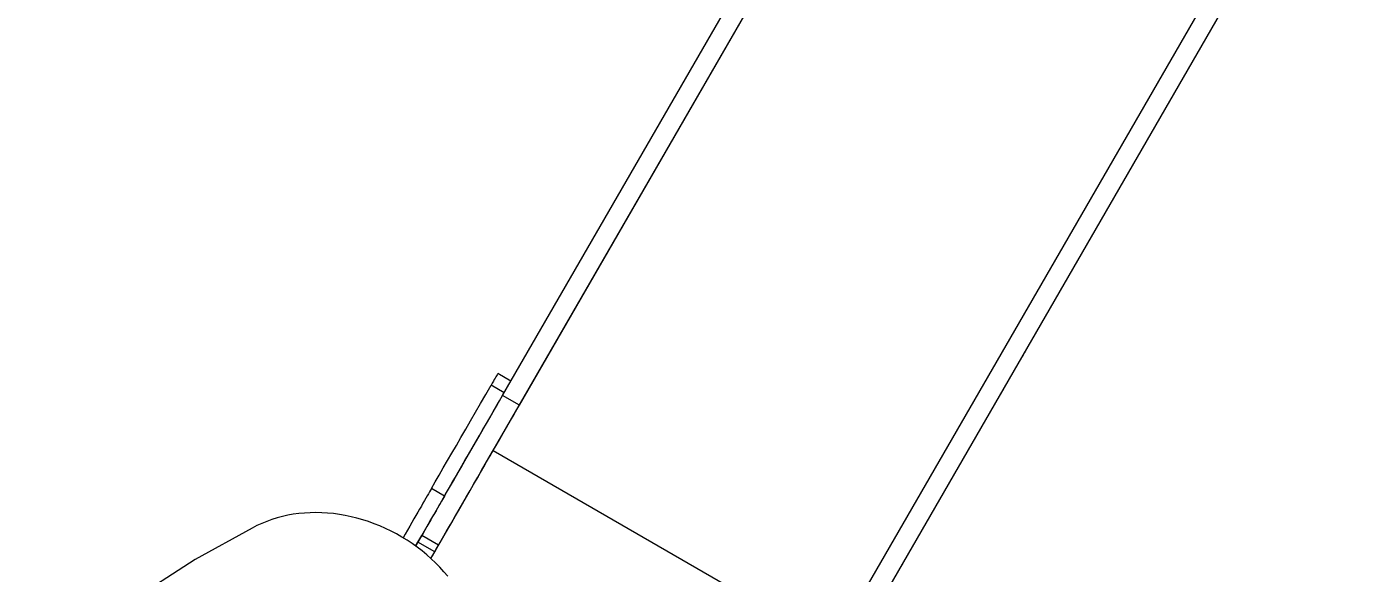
# Model space of a CAD drawing. Header units: millimetres. Extents: x -12977 to 11786, y -11805 to 10558.
# Drawn here: x 2511 to 4370, y 6275 to 7037 of the extents above; entities that cross this region are included whole.
import ezdxf

# ---------------------------------------------------------------- set-up
doc = ezdxf.new("R2010")
doc.units = ezdxf.units.MM
for name, color, linetype in [('DIKOM_ОБЪЕКТ', 7, 'Continuous'), ('DIKOM_РАЗМЕР_ЗОНА', 7, 'Continuous'), ('DIKOM_РАЗМЕР_ОБЪЕКТА', 7, 'Continuous')]:
    doc.layers.add(name, color=color, linetype=linetype)
doc.styles.add('style1', font='arial.ttf', dxfattribs={"width": 0.8})
doc.dimstyles.new('1-50', dxfattribs={"dimtxt": 300, "dimasz": 200, "dimexe": 100, "dimexo": 0, "dimgap": 100, "dimtad": 1, "dimtxsty": 'style1', "dimcen": 200, "dimclrd": 7, "dimclre": 7, "dimclrt": 7, "dimadec": 1, "dimazin": 2, "dimtfac": 1, "dimtmove": 0, "dimatfit": 2, "dimfxl": 0, "dimlwd": 25, "dimlwe": 18, "dimarcsym": 0})

# ---------------------------------------------------------------- blocks, each defined once
blk = doc.blocks.new('*D10')
at = {"layer": 'Defpoints', "color": 0, "transparency": 16777216}
for p in [(4270.3, 8458.2), (2861.7, -8997.1), (10043.4, -8997.1)]:
    blk.add_point(p, dxfattribs=at)
at = {"layer": 'DIKOM_РАЗМЕР_ОБЪЕКТА', "color": 7, "lineweight": 18, "transparency": 16777216}
for p, q in [((4270.3, 8458.2), (10143.4, 8458.2)), ((2861.7, -8997.1), (10143.4, -8997.1))]:
    blk.add_line(p, q, dxfattribs=at)
at = {"layer": 'DIKOM_РАЗМЕР_ОБЪЕКТА', "color": 7, "lineweight": 25, "transparency": 16777216}
blk.add_line((10043.4, 8258.2), (10043.4, -8797.1), dxfattribs=at)
at = {"layer": 'DIKOM_РАЗМЕР_ОБЪЕКТА', "color": 7, "transparency": 16777216}
for points in [[(10010, 8258.2), (10076.7, 8258.2), (10043.4, 8458.2)], [(10010, -8797.1), (10076.7, -8797.1), (10043.4, -8997.1)]]:
    blk.add_solid(points, dxfattribs=at)
at = {"layer": 'DIKOM_РАЗМЕР_ОБЪЕКТА', "color": 7, "transparency": 16777216, "insert": (9790.2, -3229.2), "char_height": 300, "attachment_point": 5, "rotation": 90, "style": 'style1'}
blk.add_mtext('17450', dxfattribs=at)
blk = doc.blocks.new('*D11')
at = {"layer": 'Defpoints', "color": 0, "transparency": 16777216}
for p in [(4304.4, 10557.6), (2504.1, -11339.7), (11686.1, -11339.7)]:
    blk.add_point(p, dxfattribs=at)
at = {"layer": 'DIKOM_РАЗМЕР_ЗОНА', "color": 7, "lineweight": 18, "transparency": 16777216}
for p, q in [((4304.4, 10557.6), (11786.1, 10557.6)), ((2504.1, -11339.7), (11786.1, -11339.7))]:
    blk.add_line(p, q, dxfattribs=at)
at = {"layer": 'DIKOM_РАЗМЕР_ЗОНА', "color": 7, "lineweight": 25, "transparency": 16777216}
blk.add_line((11686.1, 10357.6), (11686.1, -11139.7), dxfattribs=at)
at = {"layer": 'DIKOM_РАЗМЕР_ЗОНА', "color": 7, "transparency": 16777216}
for points in [[(11652.7, 10357.6), (11719.4, 10357.6), (11686.1, 10557.6)], [(11652.7, -11139.7), (11719.4, -11139.7), (11686.1, -11339.7)]]:
    blk.add_solid(points, dxfattribs=at)
at = {"layer": 'DIKOM_РАЗМЕР_ЗОНА', "color": 7, "transparency": 16777216, "insert": (11432.9, -3192), "char_height": 300, "attachment_point": 5, "rotation": 90, "style": 'style1'}
blk.add_mtext('21900', dxfattribs=at)

msp = doc.modelspace()

# ---------------------------------------------------------------- linework, layer by layer
at = {"layer": 'DIKOM_ОБЪЕКТ', "color": 7, "linetype": 'Continuous', "lineweight": 15}
for p, q in [((3174.622, 6522.846), (3814.03, 7630.185)), ((3198.005, 6509.346), (3837.413, 7616.685)), ((3161.636, 6446.325), (3743.705, 7454.363)), ((3670.855, 6236.346), (4310.263, 7343.685)), ((3694.238, 6222.846), (4333.645, 7330.185)), ((3705.815, 6242.849), (4220.66, 7134.467)), ((3186.179, 6542.861), (3167.997, 6553.358)), ((3176.743, 6526.519), (3158.558, 6537.018)), ((3198.005, 6509.346), (3174.622, 6522.846)), ((3161.636, 6446.325), (3634.471, 6173.334)), ((3093.616, 6382.594), (3075.43, 6393.094)), ((2825.873, 6338.186), (2746.11, 6294.189)), ((3056.707, 6318.622), (3062.123, 6328.003)), ((3085.506, 6314.504), (3062.123, 6328.003)), ((3053.507, 6313.08), (3056.707, 6318.622)), ((3080.089, 6305.122), (3056.707, 6318.622)), ((3074.728, 6295.836), (3080.089, 6305.122)), ((3080.089, 6305.122), (3085.506, 6314.504)), ((2746.11, 6294.189), (2558.204, 6173.574))]:
    msp.add_line(p, q, dxfattribs=at)
at = {"layer": 'DIKOM_ОБЪЕКТ', "color": 7, "linetype": 'Continuous', "lineweight": 15, "flags": 128}
for points in [[(4071.509, 6876.173), (4071.421, 6876.019), (4071.162, 6875.57), (4070.756, 6874.868), (4070.239, 6873.974), (4069.658, 6872.967), (4069.064, 6871.937), (4068.509, 6870.976), (4068.043, 6870.169), (4067.707, 6869.587), (4067.532, 6869.283), (4067.532, 6869.283), (4067.708, 6869.588), (4068.044, 6870.17), (4068.51, 6870.977), (4069.065, 6871.938), (4069.659, 6872.968), (4070.24, 6873.975), (4070.757, 6874.869), (4071.162, 6875.571), (4071.421, 6876.019), (4071.509, 6876.173)], [(4040.86, 6823.094), (4040.771, 6822.94), (4040.513, 6822.492), (4040.107, 6821.79), (4039.591, 6820.895), (4039.009, 6819.889), (4038.415, 6818.859), (4037.86, 6817.898), (4037.394, 6817.091), (4037.058, 6816.509), (4036.883, 6816.205), (4036.883, 6816.205), (4037.059, 6816.509), (4037.395, 6817.091), (4037.861, 6817.898), (4038.416, 6818.86), (4039.011, 6819.89), (4039.592, 6820.896), (4040.108, 6821.791), (4040.513, 6822.493), (4040.772, 6822.941), (4040.86, 6823.094)], [(3902.941, 6584.242), (3902.851, 6584.088), (3902.593, 6583.64), (3902.187, 6582.938), (3901.671, 6582.043), (3901.089, 6581.036), (3900.495, 6580.007), (3899.94, 6579.046), (3899.474, 6578.238), (3899.138, 6577.657), (3898.963, 6577.352), (3898.963, 6577.353), (3899.139, 6577.657), (3899.475, 6578.239), (3899.941, 6579.046), (3900.496, 6580.008), (3901.091, 6581.037), (3901.672, 6582.044), (3902.188, 6582.938), (3902.593, 6583.64), (3902.852, 6584.088), (3902.941, 6584.242)], [(3167.997, 6553.358), (3167.981, 6553.332), (3167.817, 6553.048), (3167.473, 6552.454), (3166.952, 6551.552), (3166.255, 6550.346), (3165.385, 6548.839), (3164.344, 6547.037), (3163.137, 6544.946), (3161.766, 6542.574), (3160.238, 6539.928), (3158.558, 6537.018)], [(3075.43, 6393.094), (3080.805, 6402.4), (3086.353, 6412.004), (3092.072, 6421.906), (3097.963, 6432.104), (3104.024, 6442.597), (3110.254, 6453.384), (3116.654, 6464.464), (3123.221, 6475.835), (3129.956, 6487.497), (3136.859, 6499.447), (3143.927, 6511.685), (3151.16, 6524.209), (3158.558, 6537.018)], [(3872.291, 6531.164), (3872.203, 6531.01), (3871.944, 6530.562), (3871.538, 6529.859), (3871.022, 6528.965), (3870.441, 6527.958), (3869.846, 6526.929), (3869.291, 6525.967), (3868.825, 6525.16), (3868.489, 6524.578), (3868.314, 6524.274), (3868.314, 6524.274), (3868.49, 6524.579), (3868.826, 6525.16), (3869.292, 6525.968), (3869.847, 6526.929), (3870.442, 6527.959), (3871.023, 6528.966), (3871.539, 6529.86), (3871.945, 6530.562), (3872.203, 6531.01), (3872.291, 6531.164)], [(3062.123, 6328.003), (3067.676, 6337.621), (3073.223, 6347.228), (3078.758, 6356.816), (3084.277, 6366.376), (3089.774, 6375.895), (3095.243, 6385.368), (3100.679, 6394.783), (3106.076, 6404.13), (3111.429, 6413.401), (3116.731, 6422.586), (3121.98, 6431.675), (3127.168, 6440.66), (3132.29, 6449.532), (3137.342, 6458.282), (3142.319, 6466.9), (3147.214, 6475.379), (3152.024, 6483.709), (3156.743, 6491.882), (3161.367, 6499.891), (3165.892, 6507.726), (3170.312, 6515.381), (3174.622, 6522.846)], [(3085.506, 6314.504), (3091.058, 6324.121), (3096.605, 6333.728), (3102.141, 6343.316), (3107.66, 6352.876), (3113.157, 6362.396), (3118.626, 6371.868), (3124.061, 6381.283), (3129.459, 6390.63), (3134.811, 6399.901), (3140.114, 6409.086), (3145.362, 6418.175), (3150.55, 6427.16), (3155.673, 6436.032), (3160.725, 6444.782), (3165.701, 6453.4), (3170.596, 6461.879), (3175.406, 6470.209), (3180.126, 6478.382), (3184.75, 6486.391), (3189.274, 6494.226), (3193.694, 6501.881), (3198.005, 6509.346)], [(3093.616, 6382.594), (3098.992, 6391.9), (3104.54, 6401.504), (3110.259, 6411.406), (3116.149, 6421.604), (3122.21, 6432.097), (3128.441, 6442.884), (3134.84, 6453.964), (3141.408, 6465.335), (3148.143, 6476.997), (3155.045, 6488.947), (3162.113, 6501.185), (3167.448, 6510.421)], [(3074.739, 6295.826), (3076.788, 6299.374), (3082.256, 6308.847), (3087.692, 6318.261), (3093.089, 6327.609), (3098.442, 6336.879), (3103.745, 6346.064), (3108.993, 6355.154), (3114.181, 6364.139), (3119.303, 6373.011), (3124.355, 6381.761), (3129.332, 6390.379), (3134.227, 6398.857), (3139.037, 6407.188), (3143.756, 6415.361), (3148.381, 6423.37), (3152.905, 6431.205), (3157.325, 6438.859), (3161.636, 6446.325)], [(3138.101, 6405.591), (3138.19, 6405.745), (3138.449, 6406.193), (3138.854, 6406.895), (3139.37, 6407.789), (3139.951, 6408.796), (3140.546, 6409.826), (3141.101, 6410.787), (3141.567, 6411.594), (3141.903, 6412.176), (3142.079, 6412.48), (3142.079, 6412.481), (3141.903, 6412.176), (3141.568, 6411.595), (3141.102, 6410.787), (3140.547, 6409.826), (3139.953, 6408.796), (3139.371, 6407.79), (3138.855, 6406.895), (3138.449, 6406.193), (3138.19, 6405.745), (3138.101, 6405.591)], [(3075.43, 6393.094), (3074.23, 6391.017), (3072.867, 6388.656), (3071.342, 6386.016), (3069.659, 6383.102), (3067.823, 6379.923), (3065.838, 6376.484), (3063.707, 6372.795), (3061.437, 6368.864), (3059.032, 6364.7), (3056.499, 6360.313), (3053.843, 6355.713), (3051.07, 6350.912), (3048.187, 6345.919), (3045.201, 6340.747), (3042.118, 6335.408), (3038.947, 6329.915), (3035.941, 6324.71)], [(3093.616, 6382.594), (3092.417, 6380.517), (3091.053, 6378.156), (3089.528, 6375.516), (3087.846, 6372.602), (3086.01, 6369.423), (3084.024, 6365.984), (3081.894, 6362.295), (3079.623, 6358.364), (3077.219, 6354.2), (3074.686, 6349.813), (3072.03, 6345.213), (3069.257, 6340.412), (3066.374, 6335.419), (3063.388, 6330.247), (3060.305, 6324.908), (3057.133, 6319.415), (3053.88, 6313.78), (3053.484, 6313.096)], [(3098.338, 6271.036), (3092.94, 6277.371), (3087.289, 6283.541), (3081.397, 6289.534), (3075.272, 6295.34), (3068.925, 6300.949), (3062.369, 6306.351), (3055.613, 6311.537), (3048.67, 6316.497), (3041.552, 6321.224), (3034.271, 6325.709), (3026.84, 6329.943), (3019.272, 6333.92), (3011.58, 6337.632), (3003.778, 6341.075), (2995.878, 6344.24), (2987.895, 6347.123), (2979.843, 6349.719), (2971.735, 6352.023), (2963.587, 6354.031), (2955.411, 6355.74), (2947.222, 6357.147), (2939.035, 6358.249), (2930.864, 6359.045), (2922.722, 6359.532), (2914.624, 6359.711), (2906.585, 6359.58), (2898.618, 6359.141), (2890.737, 6358.393), (2882.955, 6357.339), (2875.287, 6355.979), (2867.746, 6354.317), (2860.344, 6352.355), (2853.095, 6350.097), (2846.011, 6347.546), (2839.105, 6344.707), (2832.389, 6341.586), (2825.873, 6338.186)], [(3734.371, 6292.312), (3734.282, 6292.157), (3734.024, 6291.709), (3733.618, 6291.007), (3733.102, 6290.113), (3732.521, 6289.106), (3731.926, 6288.076), (3731.371, 6287.115), (3730.905, 6286.308), (3730.569, 6285.726), (3730.394, 6285.422), (3730.394, 6285.422), (3730.57, 6285.727), (3730.906, 6286.308), (3731.372, 6287.116), (3731.927, 6288.077), (3732.522, 6289.107), (3733.103, 6290.114), (3733.619, 6291.008), (3734.025, 6291.71), (3734.283, 6292.158), (3734.371, 6292.312)]]:
    msp.add_lwpolyline(points, dxfattribs=at)

# ---------------------------------------------------------------- dimensions: what is measured, and where the dimension line sits
at = {"layer": 'DIKOM_РАЗМЕР_ЗОНА'}
dim = msp.add_linear_dim(base=(11686.061, -11339.718), p1=(4304.397, 10557.602), p2=(2504.073, -11339.718), angle=90, text='21900', dimstyle='1-50', dxfattribs=at)
dim.commit()
dim.dimension.update_dxf_attribs({"geometry": '*D11', "text_midpoint": (11686.061, -3191.969), "dimtype": 160})
at = {"layer": 'DIKOM_РАЗМЕР_ОБЪЕКТА'}
dim = msp.add_linear_dim(base=(10043.372, -8997.089), p1=(4270.308, 8458.216), p2=(2861.678, -8997.089), angle=90, text='17450', dimstyle='1-50', dxfattribs=at)
dim.commit()
dim.dimension.update_dxf_attribs({"geometry": '*D10', "text_midpoint": (10043.372, -3229.158), "dimtype": 160})

doc.saveas('drawing.dxf')
